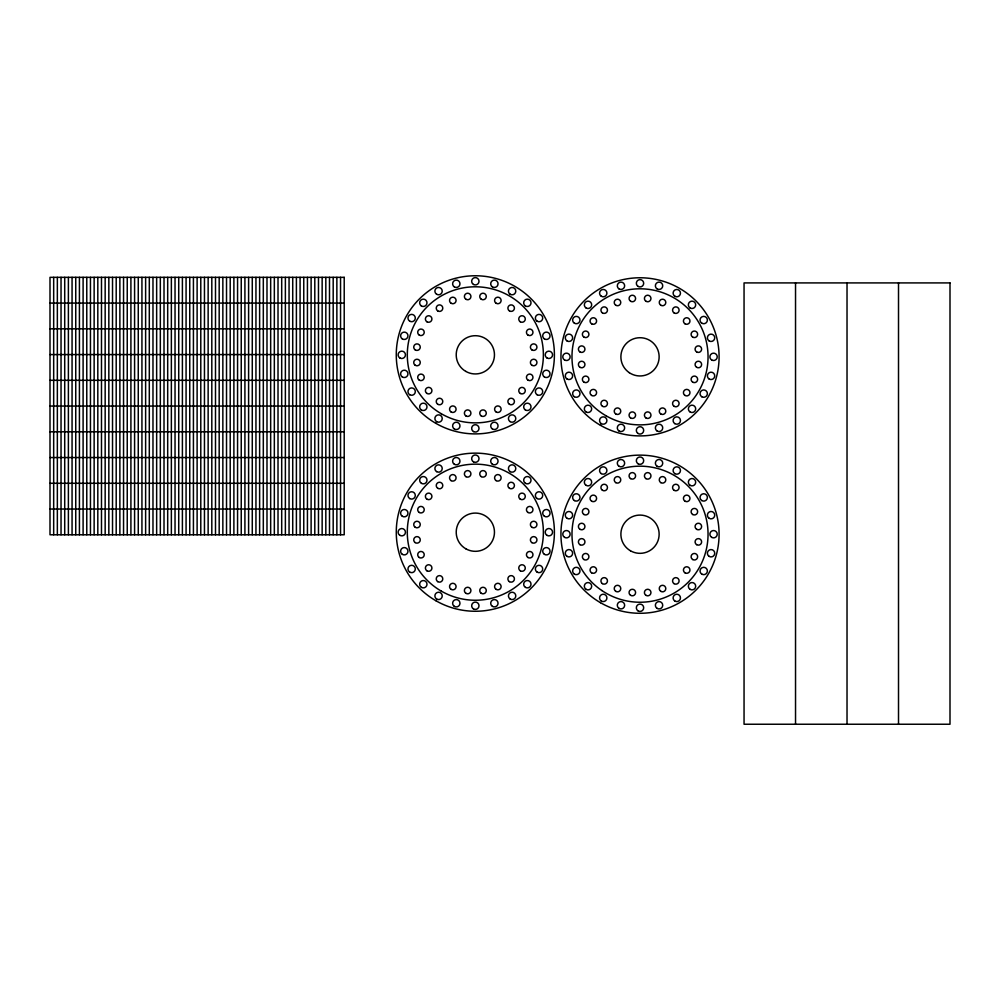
<?xml version="1.0" encoding="UTF-8"?>
<svg xmlns="http://www.w3.org/2000/svg" width="1000" height="1000" viewBox="0 0 1000 1000"><rect width="100%" height="100%" fill="white"/><g stroke="black" fill="none" stroke-linecap="round" stroke-linejoin="round"><path stroke-width="1.5" d="M50 303.087L344.212 303.087M50 328.825L344.212 328.825M50 354.575L344.212 354.575M50 380.312L344.212 380.312M50 406.062L344.212 406.062M50 431.8L344.212 431.8M50 457.55L344.212 457.55M50 483.288L344.212 483.288M50 509.038L344.212 509.038M898.512 282.913L898.512 724.237M847.025 282.913L847.025 724.237M795.537 282.913L795.537 724.237M340.538 277.337L340.538 534.775M336.863 277.337L336.863 534.775M333.188 277.337L333.188 534.775M329.5 277.337L329.5 534.775M325.825 277.337L325.825 534.775M322.15 277.337L322.15 534.775M318.475 277.337L318.475 534.775M314.8 277.337L314.8 534.775M311.112 277.337L311.112 534.775M307.438 277.337L307.438 534.775M303.762 277.337L303.762 534.775M300.087 277.337L300.087 534.775M296.4 277.337L296.4 534.775M292.725 277.337L292.725 534.775M289.05 277.337L289.05 534.775M285.375 277.337L285.375 534.775M281.7 277.337L281.7 534.775M278.012 277.337L278.012 534.775M274.337 277.337L274.337 534.775M270.663 277.337L270.663 534.775M266.988 277.337L266.988 534.775M263.312 277.337L263.312 534.775M259.625 277.337L259.625 534.775M255.95 277.337L255.95 534.775M252.275 277.337L252.275 534.775M248.6 277.337L248.6 534.775M244.913 277.337L244.913 534.775M241.238 277.337L241.238 534.775M237.562 277.337L237.562 534.775M233.888 277.337L233.888 534.775M230.212 277.337L230.212 534.775M226.525 277.337L226.525 534.775M222.85 277.337L222.85 534.775M219.175 277.337L219.175 534.775M215.5 277.337L215.5 534.775M211.812 277.337L211.812 534.775M208.137 277.337L208.137 534.775M204.462 277.337L204.462 534.775M200.787 277.337L200.787 534.775M197.113 277.337L197.113 534.775M193.425 277.337L193.425 534.775M189.75 277.337L189.75 534.775M186.075 277.337L186.075 534.775M182.4 277.337L182.4 534.775M178.725 277.337L178.725 534.775M175.037 277.337L175.037 534.775M171.363 277.337L171.363 534.775M167.688 277.337L167.688 534.775M164.013 277.337L164.013 534.775M160.325 277.337L160.325 534.775M156.65 277.337L156.65 534.775M152.975 277.337L152.975 534.775M149.3 277.337L149.3 534.775M145.625 277.337L145.625 534.775M141.938 277.337L141.938 534.775M138.262 277.337L138.262 534.775M134.588 277.337L134.588 534.775M130.912 277.337L130.912 534.775M127.238 277.337L127.238 534.775M123.55 277.337L123.55 534.775M119.875 277.337L119.875 534.775M116.2 277.337L116.2 534.775M112.525 277.337L112.525 534.775M108.837 277.337L108.837 534.775M105.162 277.337L105.162 534.775M101.487 277.337L101.487 534.775M97.812 277.337L97.812 534.775M94.138 277.337L94.138 534.775M90.45 277.337L90.45 534.775M86.775 277.337L86.775 534.775M83.1 277.337L83.1 534.775M79.425 277.337L79.425 534.775M75.75 277.337L75.75 534.775M72.062 277.337L72.062 534.775M68.388 277.337L68.388 534.775M64.713 277.337L64.713 534.775M61.037 277.337L61.037 534.775M57.35 277.337L57.35 534.775M53.675 277.337L53.675 534.775M344.212 277.337L50 277.337L50 534.775L344.212 534.775L344.212 277.337M950 282.913L744.05 282.913L744.05 724.237L950 724.237L950 282.913M481.25 299.237A3.275 3.275 0 0 0 486.287 296.65A3.275 3.275 0 0 0 481.512 293.575A3.275 3.275 0 0 0 481.25 299.237M496.15 303.263A3.275 3.275 0 0 0 501.125 300.538A3.275 3.275 0 0 0 496.287 297.587A3.275 3.275 0 0 0 496.15 303.263M509.525 310.975A3.275 3.275 0 0 0 514.425 308.15A3.275 3.275 0 0 0 509.525 305.312A3.275 3.275 0 0 0 509.525 310.975M520.25 321.763A3.275 3.275 0 0 0 525.288 319.163A3.275 3.275 0 0 0 520.513 316.1A3.275 3.275 0 0 0 520.25 321.763M528 335.1A3.275 3.275 0 0 0 532.975 332.388A3.275 3.275 0 0 0 528.125 329.438A3.275 3.275 0 0 0 528 335.1M531.838 349.862A3.275 3.275 0 0 0 536.938 347.388A3.275 3.275 0 0 0 532.25 344.2A3.275 3.275 0 0 0 531.838 349.862M531.9 365.262A3.275 3.275 0 0 0 536.95 362.663A3.275 3.275 0 0 0 532.175 359.6A3.275 3.275 0 0 0 531.9 365.262M528 380.138A3.275 3.275 0 0 0 532.975 377.425A3.275 3.275 0 0 0 528.125 374.475A3.275 3.275 0 0 0 528 380.138M520.388 393.488A3.275 3.275 0 0 0 525.288 390.65A3.275 3.275 0 0 0 520.388 387.812A3.275 3.275 0 0 0 520.388 393.488M509.387 404.263A3.275 3.275 0 0 0 514.425 401.662A3.275 3.275 0 0 0 509.65 398.6A3.275 3.275 0 0 0 509.387 404.263M496.15 411.987A3.275 3.275 0 0 0 501.125 409.275A3.275 3.275 0 0 0 496.287 406.325A3.275 3.275 0 0 0 496.15 411.987M481.175 415.875A3.275 3.275 0 0 0 486.275 413.4A3.275 3.275 0 0 0 481.587 410.225A3.275 3.275 0 0 0 481.175 415.875M465.887 415.925A3.275 3.275 0 0 0 470.925 413.325A3.275 3.275 0 0 0 466.15 410.262A3.275 3.275 0 0 0 465.887 415.925M451.112 411.987A3.275 3.275 0 0 0 456.087 409.275A3.275 3.275 0 0 0 451.25 406.325A3.275 3.275 0 0 0 451.112 411.987M437.675 404.225A3.275 3.275 0 0 0 442.775 401.75A3.275 3.275 0 0 0 438.088 398.562A3.275 3.275 0 0 0 437.675 404.225M426.887 393.4A3.275 3.275 0 0 0 431.925 390.812A3.275 3.275 0 0 0 427.15 387.738A3.275 3.275 0 0 0 426.887 393.4M419.263 380.138A3.275 3.275 0 0 0 424.237 377.425A3.275 3.275 0 0 0 419.4 374.475A3.275 3.275 0 0 0 419.263 380.138M415.163 365.225A3.275 3.275 0 0 0 420.262 362.738A3.275 3.275 0 0 0 415.562 359.562A3.275 3.275 0 0 0 415.163 365.225M415.225 349.9A3.275 3.275 0 0 0 420.262 347.3A3.275 3.275 0 0 0 415.5 344.237A3.275 3.275 0 0 0 415.225 349.9M419.263 335.1A3.275 3.275 0 0 0 424.237 332.388A3.275 3.275 0 0 0 419.4 329.438A3.275 3.275 0 0 0 419.263 335.1M427.013 321.838A3.275 3.275 0 0 0 431.925 319.012A3.275 3.275 0 0 0 427.013 316.175A3.275 3.275 0 0 0 427.013 321.838M437.738 310.9A3.275 3.275 0 0 0 442.788 308.3A3.275 3.275 0 0 0 438.013 305.238A3.275 3.275 0 0 0 437.738 310.9M451.112 303.263A3.275 3.275 0 0 0 456.087 300.538A3.275 3.275 0 0 0 451.25 297.587A3.275 3.275 0 0 0 451.112 303.263M465.825 299.2A3.275 3.275 0 0 0 470.925 296.725A3.275 3.275 0 0 0 466.225 293.55A3.275 3.275 0 0 0 465.825 299.2M465.775 371.388A19.125 19.125 0 0 0 494.462 354.825A19.125 19.125 0 0 0 465.775 338.263A19.125 19.125 0 0 0 465.775 371.388M492.388 286.875A3.675 3.675 0 0 0 498.05 283.962A3.675 3.675 0 0 0 492.688 280.512A3.675 3.675 0 0 0 492.388 286.875M510.2 294.275A3.675 3.675 0 0 0 515.788 291.212A3.675 3.675 0 0 0 510.35 287.9A3.675 3.675 0 0 0 510.2 294.275M525.288 305.863A3.675 3.675 0 0 0 531.013 303.075A3.675 3.675 0 0 0 525.737 299.513A3.675 3.675 0 0 0 525.288 305.863M537.05 321.15A3.675 3.675 0 0 0 542.712 318.225A3.675 3.675 0 0 0 537.35 314.788A3.675 3.675 0 0 0 537.05 321.15M544.462 338.938A3.675 3.675 0 0 0 550.062 335.875A3.675 3.675 0 0 0 544.625 332.562A3.675 3.675 0 0 0 544.462 338.938M547.05 358.013A3.675 3.675 0 0 0 552.562 354.825A3.675 3.675 0 0 0 547.05 351.65A3.675 3.675 0 0 0 547.05 358.013M544.4 376.962A3.675 3.675 0 0 0 550.05 374.038A3.675 3.675 0 0 0 544.7 370.6A3.675 3.675 0 0 0 544.4 376.962M537.125 394.75A3.675 3.675 0 0 0 542.712 391.688A3.675 3.675 0 0 0 537.275 388.375A3.675 3.675 0 0 0 537.125 394.75M525.288 409.888A3.675 3.675 0 0 0 531.013 407.1A3.675 3.675 0 0 0 525.737 403.537A3.675 3.675 0 0 0 525.288 409.888M510.125 421.625A3.675 3.675 0 0 0 515.788 418.7A3.675 3.675 0 0 0 510.425 415.262A3.675 3.675 0 0 0 510.125 421.625M492.463 429.012A3.675 3.675 0 0 0 498.05 425.962A3.675 3.675 0 0 0 492.612 422.65A3.675 3.675 0 0 0 492.463 429.012M473.5 431.562A3.675 3.675 0 0 0 479.012 428.387A3.675 3.675 0 0 0 473.5 425.2A3.675 3.675 0 0 0 473.5 431.562M454.312 428.975A3.675 3.675 0 0 0 459.975 426.05A3.675 3.675 0 0 0 454.613 422.612A3.675 3.675 0 0 0 454.312 428.975M436.637 421.675A3.675 3.675 0 0 0 442.238 418.612A3.675 3.675 0 0 0 436.8 415.3A3.675 3.675 0 0 0 436.637 421.675M421.262 409.888A3.675 3.675 0 0 0 426.987 407.1A3.675 3.675 0 0 0 421.712 403.537A3.675 3.675 0 0 0 421.262 409.888M409.65 394.7A3.675 3.675 0 0 0 415.312 391.775A3.675 3.675 0 0 0 409.95 388.338A3.675 3.675 0 0 0 409.65 394.7M402.375 377.013A3.675 3.675 0 0 0 407.962 373.95A3.675 3.675 0 0 0 402.525 370.637A3.675 3.675 0 0 0 402.375 377.013M399.938 358.013A3.675 3.675 0 0 0 405.462 354.825A3.675 3.675 0 0 0 399.938 351.65A3.675 3.675 0 0 0 399.938 358.013M402.3 338.888A3.675 3.675 0 0 0 407.962 335.962A3.675 3.675 0 0 0 402.6 332.525A3.675 3.675 0 0 0 402.3 338.888M409.725 321.188A3.675 3.675 0 0 0 415.312 318.137A3.675 3.675 0 0 0 409.875 314.825A3.675 3.675 0 0 0 409.725 321.188M421.262 305.863A3.675 3.675 0 0 0 426.987 303.075A3.675 3.675 0 0 0 421.712 299.513A3.675 3.675 0 0 0 421.262 305.863M436.575 294.225A3.675 3.675 0 0 0 442.225 291.3A3.675 3.675 0 0 0 436.875 287.863A3.675 3.675 0 0 0 436.575 294.225M454.387 286.925A3.675 3.675 0 0 0 459.975 283.875A3.675 3.675 0 0 0 454.538 280.55A3.675 3.675 0 0 0 454.387 286.925M473.5 284.462A3.675 3.675 0 0 0 479.012 281.275A3.675 3.675 0 0 0 473.5 278.087A3.675 3.675 0 0 0 473.5 284.462M435.8 423.312A79.075 79.075 0 0 0 554.4 354.825A79.075 79.075 0 0 0 435.8 286.35A79.075 79.075 0 0 0 435.8 423.312M441.312 413.75A68.037 68.037 0 0 0 543.375 354.825A68.037 68.037 0 0 0 441.312 295.912A68.037 68.037 0 0 0 441.312 413.75M481.25 476.613A3.275 3.275 0 0 0 486.287 474.012A3.275 3.275 0 0 0 481.512 470.95A3.275 3.275 0 0 0 481.25 476.613M496.15 480.637A3.275 3.275 0 0 0 501.125 477.912A3.275 3.275 0 0 0 496.287 474.963A3.275 3.275 0 0 0 496.15 480.637M509.525 488.35A3.275 3.275 0 0 0 514.425 485.525A3.275 3.275 0 0 0 509.525 482.688A3.275 3.275 0 0 0 509.525 488.35M520.25 499.137A3.275 3.275 0 0 0 525.288 496.538A3.275 3.275 0 0 0 520.513 493.475A3.275 3.275 0 0 0 520.25 499.137M528 512.475A3.275 3.275 0 0 0 532.975 509.762A3.275 3.275 0 0 0 528.125 506.812A3.275 3.275 0 0 0 528 512.475M532.038 527.362A3.275 3.275 0 0 0 536.95 524.525A3.275 3.275 0 0 0 532.038 521.688A3.275 3.275 0 0 0 532.038 527.362M531.9 542.638A3.275 3.275 0 0 0 536.95 540.037A3.275 3.275 0 0 0 532.175 536.975A3.275 3.275 0 0 0 531.9 542.638M528 557.513A3.275 3.275 0 0 0 532.975 554.8A3.275 3.275 0 0 0 528.125 551.85A3.275 3.275 0 0 0 528 557.513M520.388 570.862A3.275 3.275 0 0 0 525.288 568.025A3.275 3.275 0 0 0 520.388 565.188A3.275 3.275 0 0 0 520.388 570.862M509.387 581.638A3.275 3.275 0 0 0 514.425 579.038A3.275 3.275 0 0 0 509.65 575.975A3.275 3.275 0 0 0 509.387 581.638M496.15 589.362A3.275 3.275 0 0 0 501.125 586.65A3.275 3.275 0 0 0 496.287 583.688A3.275 3.275 0 0 0 496.15 589.362M481.175 593.25A3.275 3.275 0 0 0 486.275 590.775A3.275 3.275 0 0 0 481.587 587.6A3.275 3.275 0 0 0 481.175 593.25M465.887 593.3A3.275 3.275 0 0 0 470.925 590.7A3.275 3.275 0 0 0 466.15 587.638A3.275 3.275 0 0 0 465.887 593.3M451.112 589.362A3.275 3.275 0 0 0 456.087 586.65A3.275 3.275 0 0 0 451.25 583.688A3.275 3.275 0 0 0 451.112 589.362M437.675 581.6A3.275 3.275 0 0 0 442.775 579.125A3.275 3.275 0 0 0 438.088 575.938A3.275 3.275 0 0 0 437.675 581.6M426.887 570.775A3.275 3.275 0 0 0 431.925 568.175A3.275 3.275 0 0 0 427.15 565.112A3.275 3.275 0 0 0 426.887 570.775M419.263 557.513A3.275 3.275 0 0 0 424.237 554.8A3.275 3.275 0 0 0 419.4 551.85A3.275 3.275 0 0 0 419.263 557.513M415.163 542.587A3.275 3.275 0 0 0 420.262 540.112A3.275 3.275 0 0 0 415.562 536.938A3.275 3.275 0 0 0 415.163 542.587M415.225 527.275A3.275 3.275 0 0 0 420.262 524.675A3.275 3.275 0 0 0 415.5 521.613A3.275 3.275 0 0 0 415.225 527.275M419.263 512.475A3.275 3.275 0 0 0 424.237 509.762A3.275 3.275 0 0 0 419.4 506.812A3.275 3.275 0 0 0 419.263 512.475M427.013 499.212A3.275 3.275 0 0 0 431.925 496.375A3.275 3.275 0 0 0 427.013 493.55A3.275 3.275 0 0 0 427.013 499.212M437.738 488.275A3.275 3.275 0 0 0 442.788 485.675A3.275 3.275 0 0 0 438.013 482.612A3.275 3.275 0 0 0 437.738 488.275M451.112 480.637A3.275 3.275 0 0 0 456.087 477.912A3.275 3.275 0 0 0 451.25 474.963A3.275 3.275 0 0 0 451.112 480.637M466.012 476.7A3.275 3.275 0 0 0 470.925 473.862A3.275 3.275 0 0 0 466.012 471.025A3.275 3.275 0 0 0 466.012 476.7M465.775 548.763A19.125 19.125 0 0 0 494.462 532.2A19.125 19.125 0 0 0 465.775 515.638A19.125 19.125 0 0 0 465.775 548.763M492.388 464.25A3.675 3.675 0 0 0 498.05 461.325A3.675 3.675 0 0 0 492.688 457.887A3.675 3.675 0 0 0 492.388 464.25M510.2 471.637A3.675 3.675 0 0 0 515.788 468.587A3.675 3.675 0 0 0 510.35 465.275A3.675 3.675 0 0 0 510.2 471.637M525.513 483.375A3.675 3.675 0 0 0 531.025 480.188A3.675 3.675 0 0 0 525.513 477.013A3.675 3.675 0 0 0 525.513 483.375M537.05 498.525A3.675 3.675 0 0 0 542.712 495.6A3.675 3.675 0 0 0 537.35 492.163A3.675 3.675 0 0 0 537.05 498.525M544.462 516.3A3.675 3.675 0 0 0 550.062 513.25A3.675 3.675 0 0 0 544.625 509.938A3.675 3.675 0 0 0 544.462 516.3M547.05 535.388A3.675 3.675 0 0 0 552.562 532.2A3.675 3.675 0 0 0 547.05 529.012A3.675 3.675 0 0 0 547.05 535.388M544.4 554.338A3.675 3.675 0 0 0 550.05 551.413A3.675 3.675 0 0 0 544.7 547.975A3.675 3.675 0 0 0 544.4 554.338M537.125 572.125A3.675 3.675 0 0 0 542.712 569.062A3.675 3.675 0 0 0 537.275 565.75A3.675 3.675 0 0 0 537.125 572.125M525.513 587.4A3.675 3.675 0 0 0 531.025 584.212A3.675 3.675 0 0 0 525.513 581.025A3.675 3.675 0 0 0 525.513 587.4M510.125 599A3.675 3.675 0 0 0 515.788 596.075A3.675 3.675 0 0 0 510.425 592.638A3.675 3.675 0 0 0 510.125 599M492.463 606.388A3.675 3.675 0 0 0 498.05 603.337A3.675 3.675 0 0 0 492.612 600.025A3.675 3.675 0 0 0 492.463 606.388M473.5 608.938A3.675 3.675 0 0 0 479.012 605.763A3.675 3.675 0 0 0 473.5 602.575A3.675 3.675 0 0 0 473.5 608.938M454.312 606.35A3.675 3.675 0 0 0 459.975 603.425A3.675 3.675 0 0 0 454.613 599.987A3.675 3.675 0 0 0 454.312 606.35M436.637 599.038A3.675 3.675 0 0 0 442.238 595.988A3.675 3.675 0 0 0 436.8 592.675A3.675 3.675 0 0 0 436.637 599.038M421.488 587.4A3.675 3.675 0 0 0 427 584.212A3.675 3.675 0 0 0 421.488 581.025A3.675 3.675 0 0 0 421.488 587.4M409.65 572.075A3.675 3.675 0 0 0 415.312 569.15A3.675 3.675 0 0 0 409.95 565.712A3.675 3.675 0 0 0 409.65 572.075M402.375 554.375A3.675 3.675 0 0 0 407.962 551.325A3.675 3.675 0 0 0 402.525 548.013A3.675 3.675 0 0 0 402.375 554.375M399.725 535.25A3.675 3.675 0 0 0 405.45 532.463A3.675 3.675 0 0 0 400.175 528.9A3.675 3.675 0 0 0 399.725 535.25M402.3 516.263A3.675 3.675 0 0 0 407.962 513.337A3.675 3.675 0 0 0 402.6 509.9A3.675 3.675 0 0 0 402.3 516.263M409.725 498.562A3.675 3.675 0 0 0 415.312 495.513A3.675 3.675 0 0 0 409.875 492.2A3.675 3.675 0 0 0 409.725 498.562M421.488 483.375A3.675 3.675 0 0 0 427 480.188A3.675 3.675 0 0 0 421.488 477.013A3.675 3.675 0 0 0 421.488 483.375M436.575 471.6A3.675 3.675 0 0 0 442.225 468.675A3.675 3.675 0 0 0 436.875 465.238A3.675 3.675 0 0 0 436.575 471.6M454.387 464.3A3.675 3.675 0 0 0 459.975 461.238A3.675 3.675 0 0 0 454.538 457.925A3.675 3.675 0 0 0 454.387 464.3M473.5 461.838A3.675 3.675 0 0 0 479.012 458.65A3.675 3.675 0 0 0 473.5 455.462A3.675 3.675 0 0 0 473.5 461.838M435.8 600.675A79.075 79.075 0 0 0 554.4 532.2A79.075 79.075 0 0 0 435.8 463.725A79.075 79.075 0 0 0 435.8 600.675M441.312 591.125A68.037 68.037 0 0 0 543.375 532.2A68.037 68.037 0 0 0 441.312 473.275A68.037 68.037 0 0 0 441.312 591.125M601.875 590.55A68.037 68.037 0 0 0 707.875 539.062A68.037 68.037 0 0 0 610.288 473.013A68.037 68.037 0 0 0 601.875 590.55M600.475 602.688A79.075 79.075 0 0 0 719.087 534.212A79.075 79.075 0 0 0 600.475 465.725A79.075 79.075 0 0 0 600.475 602.688M638.175 463.837A3.675 3.675 0 0 0 643.688 460.65A3.675 3.675 0 0 0 638.175 457.463A3.675 3.675 0 0 0 638.175 463.837M619.062 466.3A3.675 3.675 0 0 0 624.65 463.25A3.675 3.675 0 0 0 619.212 459.938A3.675 3.675 0 0 0 619.062 466.3M601.25 473.6A3.675 3.675 0 0 0 606.912 470.688A3.675 3.675 0 0 0 601.55 467.238A3.675 3.675 0 0 0 601.25 473.6M585.938 485.238A3.675 3.675 0 0 0 591.675 482.463A3.675 3.675 0 0 0 586.4 478.888A3.675 3.675 0 0 0 585.938 485.238M574.4 500.575A3.675 3.675 0 0 0 579.987 497.512A3.675 3.675 0 0 0 574.55 494.2A3.675 3.675 0 0 0 574.4 500.575M566.975 518.263A3.675 3.675 0 0 0 572.638 515.35A3.675 3.675 0 0 0 567.275 511.9A3.675 3.675 0 0 0 566.975 518.263M564.612 537.388A3.675 3.675 0 0 0 570.138 534.212A3.675 3.675 0 0 0 564.612 531.025A3.675 3.675 0 0 0 564.612 537.388M567.05 556.388A3.675 3.675 0 0 0 572.638 553.337A3.675 3.675 0 0 0 567.2 550.013A3.675 3.675 0 0 0 567.05 556.388M574.325 574.075A3.675 3.675 0 0 0 579.987 571.163A3.675 3.675 0 0 0 574.625 567.712A3.675 3.675 0 0 0 574.325 574.075M585.938 589.263A3.675 3.675 0 0 0 591.675 586.475A3.675 3.675 0 0 0 586.4 582.913A3.675 3.675 0 0 0 585.938 589.263M601.325 601.05A3.675 3.675 0 0 0 606.912 598A3.675 3.675 0 0 0 601.475 594.675A3.675 3.675 0 0 0 601.325 601.05M618.987 608.35A3.675 3.675 0 0 0 624.65 605.425A3.675 3.675 0 0 0 619.288 601.987A3.675 3.675 0 0 0 618.987 608.35M638.175 610.95A3.675 3.675 0 0 0 643.688 607.762A3.675 3.675 0 0 0 638.175 604.575A3.675 3.675 0 0 0 638.175 610.95M657.138 608.4A3.675 3.675 0 0 0 662.725 605.337A3.675 3.675 0 0 0 657.288 602.025A3.675 3.675 0 0 0 657.138 608.4M674.8 601A3.675 3.675 0 0 0 680.462 598.088A3.675 3.675 0 0 0 675.1 594.637A3.675 3.675 0 0 0 674.8 601M689.963 589.263A3.675 3.675 0 0 0 695.688 586.475A3.675 3.675 0 0 0 690.413 582.913A3.675 3.675 0 0 0 689.963 589.263M701.8 574.125A3.675 3.675 0 0 0 707.387 571.075A3.675 3.675 0 0 0 701.95 567.762A3.675 3.675 0 0 0 701.8 574.125M701.725 500.525A3.675 3.675 0 0 0 707.387 497.6A3.675 3.675 0 0 0 702.025 494.162A3.675 3.675 0 0 0 701.725 500.525M690.188 485.387A3.675 3.675 0 0 0 695.7 482.2A3.675 3.675 0 0 0 690.188 479.012A3.675 3.675 0 0 0 690.188 485.387M674.875 473.65A3.675 3.675 0 0 0 680.462 470.6A3.675 3.675 0 0 0 675.025 467.275A3.675 3.675 0 0 0 674.875 473.65M657.062 466.25A3.675 3.675 0 0 0 662.725 463.338A3.675 3.675 0 0 0 657.362 459.888A3.675 3.675 0 0 0 657.062 466.25M630.45 550.775A19.125 19.125 0 0 0 659.137 534.212A19.125 19.125 0 0 0 630.45 517.65A19.125 19.125 0 0 0 630.45 550.775M630.5 478.575A3.275 3.275 0 0 0 635.6 476.1A3.275 3.275 0 0 0 630.9 472.925A3.275 3.275 0 0 0 630.5 478.575M615.788 482.638A3.275 3.275 0 0 0 620.763 479.925A3.275 3.275 0 0 0 615.925 476.975A3.275 3.275 0 0 0 615.788 482.638M602.425 490.275A3.275 3.275 0 0 0 607.463 487.675A3.275 3.275 0 0 0 602.688 484.613A3.275 3.275 0 0 0 602.425 490.275M591.688 501.225A3.275 3.275 0 0 0 596.6 498.387A3.275 3.275 0 0 0 591.688 495.55A3.275 3.275 0 0 0 591.688 501.225M583.95 514.487A3.275 3.275 0 0 0 588.925 511.763A3.275 3.275 0 0 0 584.075 508.812A3.275 3.275 0 0 0 583.95 514.487M579.9 529.275A3.275 3.275 0 0 0 584.938 526.688A3.275 3.275 0 0 0 580.175 523.612A3.275 3.275 0 0 0 579.9 529.275M580.037 544.725A3.275 3.275 0 0 0 584.95 541.888A3.275 3.275 0 0 0 580.037 539.05A3.275 3.275 0 0 0 580.037 544.725M583.95 559.525A3.275 3.275 0 0 0 588.925 556.8A3.275 3.275 0 0 0 584.075 553.85A3.275 3.275 0 0 0 583.95 559.525M591.562 572.788A3.275 3.275 0 0 0 596.6 570.188A3.275 3.275 0 0 0 591.825 567.125A3.275 3.275 0 0 0 591.562 572.788M602.35 583.6A3.275 3.275 0 0 0 607.45 581.125A3.275 3.275 0 0 0 602.762 577.95A3.275 3.275 0 0 0 602.35 583.6M615.788 591.362A3.275 3.275 0 0 0 620.763 588.65A3.275 3.275 0 0 0 615.925 585.7A3.275 3.275 0 0 0 615.788 591.362M630.562 595.3A3.275 3.275 0 0 0 635.6 592.7A3.275 3.275 0 0 0 630.825 589.637A3.275 3.275 0 0 0 630.562 595.3M646.05 595.388A3.275 3.275 0 0 0 650.962 592.55A3.275 3.275 0 0 0 646.05 589.712A3.275 3.275 0 0 0 646.05 595.388M660.825 591.362A3.275 3.275 0 0 0 665.8 588.65A3.275 3.275 0 0 0 660.962 585.7A3.275 3.275 0 0 0 660.825 591.362M674.062 583.65A3.275 3.275 0 0 0 679.1 581.05A3.275 3.275 0 0 0 674.338 577.987A3.275 3.275 0 0 0 674.062 583.65M685.062 572.863A3.275 3.275 0 0 0 689.963 570.025A3.275 3.275 0 0 0 685.062 567.2A3.275 3.275 0 0 0 685.062 572.863M692.675 559.525A3.275 3.275 0 0 0 697.65 556.8A3.275 3.275 0 0 0 692.812 553.85A3.275 3.275 0 0 0 692.675 559.525M696.587 544.637A3.275 3.275 0 0 0 701.625 542.038A3.275 3.275 0 0 0 696.85 538.975A3.275 3.275 0 0 0 696.587 544.637M696.712 529.362A3.275 3.275 0 0 0 701.625 526.525A3.275 3.275 0 0 0 696.712 523.688A3.275 3.275 0 0 0 696.712 529.362M692.675 514.487A3.275 3.275 0 0 0 697.65 511.763A3.275 3.275 0 0 0 692.812 508.812A3.275 3.275 0 0 0 692.675 514.487M684.925 501.138A3.275 3.275 0 0 0 689.963 498.537A3.275 3.275 0 0 0 685.2 495.475A3.275 3.275 0 0 0 684.925 501.138M674.2 490.363A3.275 3.275 0 0 0 679.1 487.525A3.275 3.275 0 0 0 674.2 484.688A3.275 3.275 0 0 0 674.2 490.363M660.825 482.638A3.275 3.275 0 0 0 665.8 479.925A3.275 3.275 0 0 0 660.962 476.975A3.275 3.275 0 0 0 660.825 482.638M645.925 478.625A3.275 3.275 0 0 0 650.962 476.025A3.275 3.275 0 0 0 646.188 472.962A3.275 3.275 0 0 0 645.925 478.625M605.988 415.75A68.037 68.037 0 0 0 708.05 356.838A68.037 68.037 0 0 0 605.988 297.913A68.037 68.037 0 0 0 605.988 415.75M600.475 425.312A79.075 79.075 0 0 0 719.087 356.838A79.075 79.075 0 0 0 600.475 288.363A79.075 79.075 0 0 0 600.475 425.312M638.175 286.462A3.675 3.675 0 0 0 643.688 283.275A3.675 3.675 0 0 0 638.175 280.1A3.675 3.675 0 0 0 638.175 286.462M619.062 288.925A3.675 3.675 0 0 0 624.65 285.875A3.675 3.675 0 0 0 619.212 282.562A3.675 3.675 0 0 0 619.062 288.925M601.25 296.225A3.675 3.675 0 0 0 606.912 293.312A3.675 3.675 0 0 0 601.55 289.862A3.675 3.675 0 0 0 601.25 296.225M585.938 307.875A3.675 3.675 0 0 0 591.675 305.087A3.675 3.675 0 0 0 586.4 301.512A3.675 3.675 0 0 0 585.938 307.875M574.4 323.2A3.675 3.675 0 0 0 579.987 320.15A3.675 3.675 0 0 0 574.55 316.825A3.675 3.675 0 0 0 574.4 323.2M566.975 340.887A3.675 3.675 0 0 0 572.638 337.975A3.675 3.675 0 0 0 567.275 334.525A3.675 3.675 0 0 0 566.975 340.887M564.612 360.025A3.675 3.675 0 0 0 570.138 356.838A3.675 3.675 0 0 0 564.612 353.65A3.675 3.675 0 0 0 564.612 360.025M567.05 379.012A3.675 3.675 0 0 0 572.638 375.962A3.675 3.675 0 0 0 567.2 372.638A3.675 3.675 0 0 0 567.05 379.012M574.325 396.7A3.675 3.675 0 0 0 579.987 393.787A3.675 3.675 0 0 0 574.625 390.337A3.675 3.675 0 0 0 574.325 396.7M586.163 412.025A3.675 3.675 0 0 0 591.675 408.85A3.675 3.675 0 0 0 586.163 405.662A3.675 3.675 0 0 0 586.163 412.025M601.325 423.675A3.675 3.675 0 0 0 606.912 420.625A3.675 3.675 0 0 0 601.475 417.3A3.675 3.675 0 0 0 601.325 423.675M618.987 430.975A3.675 3.675 0 0 0 624.65 428.062A3.675 3.675 0 0 0 619.288 424.613A3.675 3.675 0 0 0 618.987 430.975M637.95 433.438A3.675 3.675 0 0 0 643.675 430.65A3.675 3.675 0 0 0 638.4 427.075A3.675 3.675 0 0 0 637.95 433.438M657.138 431.025A3.675 3.675 0 0 0 662.725 427.975A3.675 3.675 0 0 0 657.288 424.65A3.675 3.675 0 0 0 657.138 431.025M674.8 423.625A3.675 3.675 0 0 0 680.462 420.712A3.675 3.675 0 0 0 675.1 417.262A3.675 3.675 0 0 0 674.8 423.625M690.188 412.025A3.675 3.675 0 0 0 695.7 408.85A3.675 3.675 0 0 0 690.188 405.662A3.675 3.675 0 0 0 690.188 412.025M701.8 396.75A3.675 3.675 0 0 0 707.387 393.7A3.675 3.675 0 0 0 701.95 390.387A3.675 3.675 0 0 0 701.8 396.75M701.725 323.15A3.675 3.675 0 0 0 707.387 320.238A3.675 3.675 0 0 0 702.025 316.788A3.675 3.675 0 0 0 701.725 323.15M689.963 307.875A3.675 3.675 0 0 0 695.688 305.087A3.675 3.675 0 0 0 690.413 301.512A3.675 3.675 0 0 0 689.963 307.875M674.875 296.275A3.675 3.675 0 0 0 680.462 293.225A3.675 3.675 0 0 0 675.025 289.913A3.675 3.675 0 0 0 674.875 296.275M657.062 288.875A3.675 3.675 0 0 0 662.725 285.963A3.675 3.675 0 0 0 657.362 282.512A3.675 3.675 0 0 0 657.062 288.875M629.288 372.675A19.125 19.125 0 0 0 659.087 358.2A19.125 19.125 0 0 0 631.65 339.637A19.125 19.125 0 0 0 629.288 372.675M630.7 301.325A3.275 3.275 0 0 0 635.6 298.5A3.275 3.275 0 0 0 630.7 295.663A3.275 3.275 0 0 0 630.7 301.325M615.788 305.262A3.275 3.275 0 0 0 620.763 302.55A3.275 3.275 0 0 0 615.925 299.6A3.275 3.275 0 0 0 615.788 305.262M602.425 312.9A3.275 3.275 0 0 0 607.463 310.312A3.275 3.275 0 0 0 602.688 307.238A3.275 3.275 0 0 0 602.425 312.9M591.688 323.85A3.275 3.275 0 0 0 596.6 321.012A3.275 3.275 0 0 0 591.688 318.175A3.275 3.275 0 0 0 591.688 323.85M583.95 337.113A3.275 3.275 0 0 0 588.925 334.387A3.275 3.275 0 0 0 584.075 331.438A3.275 3.275 0 0 0 583.95 337.113M579.9 351.912A3.275 3.275 0 0 0 584.938 349.312A3.275 3.275 0 0 0 580.175 346.25A3.275 3.275 0 0 0 579.9 351.912M579.837 367.225A3.275 3.275 0 0 0 584.938 364.75A3.275 3.275 0 0 0 580.237 361.575A3.275 3.275 0 0 0 579.837 367.225M583.95 382.15A3.275 3.275 0 0 0 588.925 379.425A3.275 3.275 0 0 0 584.075 376.475A3.275 3.275 0 0 0 583.95 382.15M591.562 395.412A3.275 3.275 0 0 0 596.6 392.812A3.275 3.275 0 0 0 591.825 389.75A3.275 3.275 0 0 0 591.562 395.412M602.55 406.35A3.275 3.275 0 0 0 607.463 403.512A3.275 3.275 0 0 0 602.55 400.688A3.275 3.275 0 0 0 602.55 406.35M615.788 413.988A3.275 3.275 0 0 0 620.763 411.275A3.275 3.275 0 0 0 615.925 408.325A3.275 3.275 0 0 0 615.788 413.988M630.562 417.925A3.275 3.275 0 0 0 635.6 415.325A3.275 3.275 0 0 0 630.825 412.262A3.275 3.275 0 0 0 630.562 417.925M645.863 417.887A3.275 3.275 0 0 0 650.962 415.412A3.275 3.275 0 0 0 646.263 412.225A3.275 3.275 0 0 0 645.863 417.887M660.825 413.988A3.275 3.275 0 0 0 665.8 411.275A3.275 3.275 0 0 0 660.962 408.325A3.275 3.275 0 0 0 660.825 413.988M674.062 406.275A3.275 3.275 0 0 0 679.1 403.675A3.275 3.275 0 0 0 674.338 400.613A3.275 3.275 0 0 0 674.062 406.275M684.862 395.363A3.275 3.275 0 0 0 689.963 392.887A3.275 3.275 0 0 0 685.263 389.712A3.275 3.275 0 0 0 684.862 395.363M692.675 382.15A3.275 3.275 0 0 0 697.65 379.425A3.275 3.275 0 0 0 692.812 376.475A3.275 3.275 0 0 0 692.675 382.15M696.587 367.262A3.275 3.275 0 0 0 701.625 364.675A3.275 3.275 0 0 0 696.85 361.6A3.275 3.275 0 0 0 696.587 367.262M696.712 351.987A3.275 3.275 0 0 0 701.625 349.15A3.275 3.275 0 0 0 696.712 346.312A3.275 3.275 0 0 0 696.712 351.987M692.675 337.113A3.275 3.275 0 0 0 697.65 334.387A3.275 3.275 0 0 0 692.812 331.438A3.275 3.275 0 0 0 692.675 337.113M684.925 323.762A3.275 3.275 0 0 0 689.963 321.163A3.275 3.275 0 0 0 685.2 318.1A3.275 3.275 0 0 0 684.925 323.762M674 312.863A3.275 3.275 0 0 0 679.1 310.387A3.275 3.275 0 0 0 674.4 307.213A3.275 3.275 0 0 0 674 312.863M660.825 305.262A3.275 3.275 0 0 0 665.8 302.55A3.275 3.275 0 0 0 660.962 299.6A3.275 3.275 0 0 0 660.825 305.262M645.925 301.25A3.275 3.275 0 0 0 650.962 298.65A3.275 3.275 0 0 0 646.188 295.587A3.275 3.275 0 0 0 645.925 301.25M709.075 556.337A3.675 3.675 0 0 0 714.737 553.425A3.675 3.675 0 0 0 709.375 549.975A3.675 3.675 0 0 0 709.075 556.337M711.725 537.388A3.675 3.675 0 0 0 717.237 534.212A3.675 3.675 0 0 0 711.725 531.025A3.675 3.675 0 0 0 711.725 537.388M709.15 518.312A3.675 3.675 0 0 0 714.737 515.262A3.675 3.675 0 0 0 709.3 511.938A3.675 3.675 0 0 0 709.15 518.312M709.075 378.963A3.675 3.675 0 0 0 714.737 376.05A3.675 3.675 0 0 0 709.375 372.6A3.675 3.675 0 0 0 709.075 378.963M711.725 360.025A3.675 3.675 0 0 0 717.237 356.838A3.675 3.675 0 0 0 711.725 353.65A3.675 3.675 0 0 0 711.725 360.025M709.15 340.938A3.675 3.675 0 0 0 714.737 337.887A3.675 3.675 0 0 0 709.3 334.575A3.675 3.675 0 0 0 709.15 340.938"/></g></svg>
